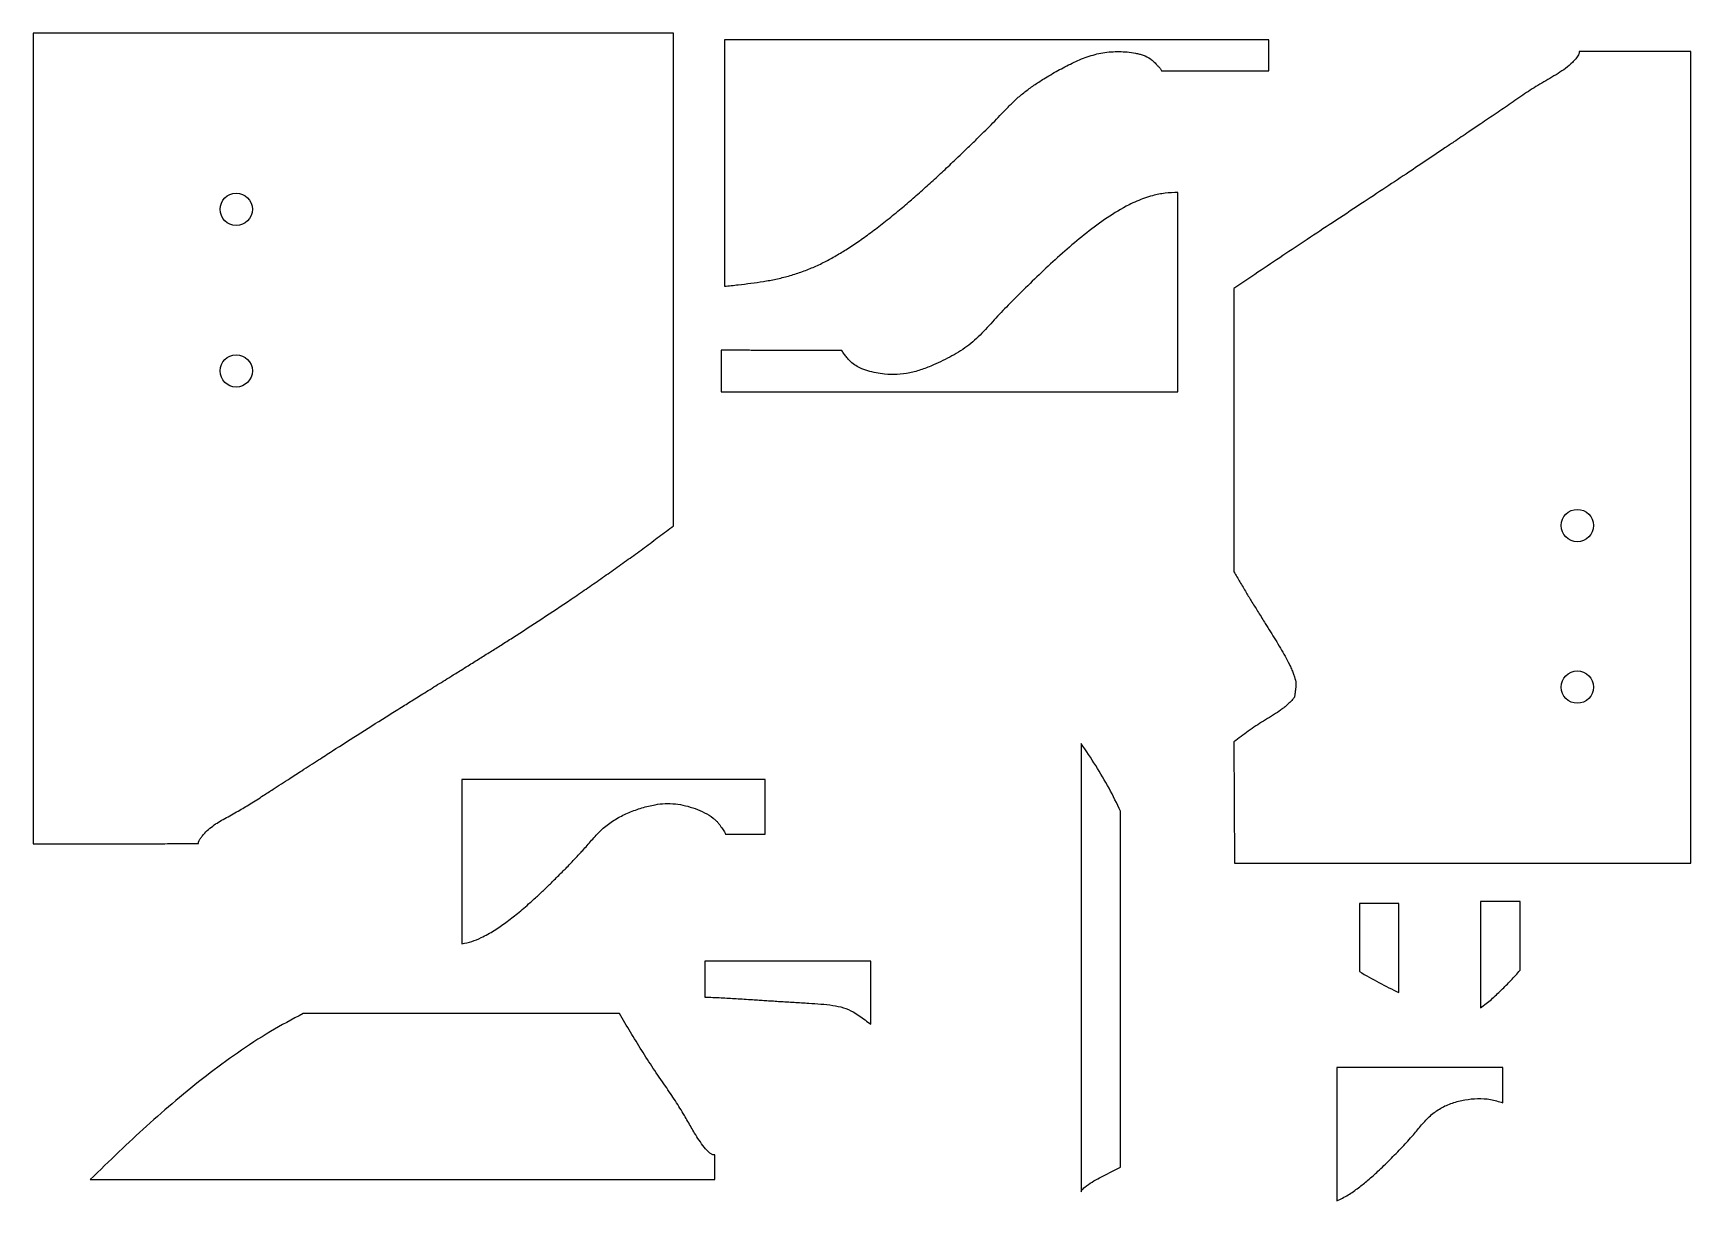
# Model space of a CAD drawing. Extents: x 17 to 273, y 14 to 195.
import ezdxf

# ---------------------------------------------------------------- set-up
doc = ezdxf.new("R2010")
doc.units = 0
doc.layers.get('0').update_dxf_attribs({"linetype": 'CONTINUOUS'})

msp = doc.modelspace()

# ---------------------------------------------------------------- linework, layer by layer
at = {"color": 7, "linetype": 'CONTINUOUS'}
for p, q in [((16.67, 195.06), (16.67, 69.63)), ((115.73, 195.06), (16.67, 195.06)), ((115.73, 118.84), (115.73, 195.06)), ((123.59, 194.01), (123.59, 155.89)), ((207.81, 194.01), (123.59, 194.01)), ((207.81, 189.24), (207.81, 194.01)), ((273.1, 66.63), (273.1, 192.23)), ((191.22, 189.25), (207.81, 189.24)), ((193.75, 139.56), (193.75, 170.41)), ((202.43, 155.54), (202.43, 111.72)), ((123.08, 145.99), (123.08, 139.56)), ((123.08, 139.56), (193.75, 139.56)), ((178.78, 85.16), (178.78, 15.81)), ((202.43, 85.4), (202.5, 66.63)), ((129.93, 79.57), (83, 79.57)), ((83, 79.57), (83, 54.17)), ((129.93, 71.12), (129.93, 79.57)), ((184.88, 19.6), (184.88, 74.67)), ((202.5, 66.63), (273.1, 66.63)), ((227.95, 60.39), (221.84, 60.39)), ((227.95, 46.62), (227.95, 60.39)), ((246.69, 60.7), (240.58, 60.7)), ((240.58, 60.7), (240.58, 44.28)), ((146.26, 51.49), (120.59, 51.49)), ((146.26, 41.73), (146.26, 51.49)), ((107.36, 43.37), (58.44, 43.37)), ((218.34, 35.04), (218.34, 14.4)), ((244.01, 35.04), (218.34, 35.04)), ((244.01, 29.58), (244.01, 35.04)), ((25.51, 17.7), (122.13, 17.7))]:
    msp.add_line(p, q, dxfattribs=at)
for centre in [(48.08, 167.8), (48.08, 142.8), (255.54, 118.88), (255.54, 93.88)]:
    msp.add_circle(centre, 2.5, dxfattribs=at)
for points, knots in [([(123.59, 155.89), (124.31, 155.97), (125.68, 156.12), (127.7, 156.36), (129.64, 156.63), (131.59, 156.99), (133.53, 157.46), (135.45, 158.07), (137.32, 158.8), (139.13, 159.66), (140.9, 160.62), (142.69, 161.72), (144.55, 162.96), (146.51, 164.39), (148.57, 165.98), (150.6, 167.63), (152.59, 169.32), (154.47, 170.98), (156.36, 172.69), (157.92, 174.15), (159.26, 175.41), (160.41, 176.52), (161.66, 177.73), (162.89, 178.92), (164.05, 180.07), (165.14, 181.17), (166.29, 182.37), (167.46, 183.62), (168.72, 184.86), (170.06, 185.98), (171.49, 187.02), (173.19, 188.12), (175.17, 189.27), (177.39, 190.45), (179.7, 191.45), (182.15, 192.1), (184.67, 192.27), (186.56, 192.11), (187.79, 191.83), (188.59, 191.59), (189.36, 191.23), (190, 190.68), (190.38, 190.27), (190.71, 189.92), (191.02, 189.62), (191.15, 189.38), (191.22, 189.25)], [0, 0, 0, 0, 0.026981, 0.051318, 0.075624, 0.100196, 0.125022, 0.150041, 0.17491, 0.199782, 0.224831, 0.250056, 0.277878, 0.307967, 0.340359, 0.375079, 0.405352, 0.437591, 0.468692, 0.5001, 0.517263, 0.537099, 0.559608, 0.582326, 0.600605, 0.62053, 0.639934, 0.662612, 0.684302, 0.705869, 0.727575, 0.750131, 0.781384, 0.812637, 0.84388, 0.875106, 0.906329, 0.937545, 0.945433, 0.953173, 0.968761, 0.976579, 0.984392, 0.989601, 0.994831, 1, 1, 1, 1]), ([(255.82, 192.21), (255.82, 192.17), (255.84, 192.08), (255.81, 191.91), (255.66, 191.56), (255.3, 191.09), (254.34, 190.01), (252.54, 188.75), (250.07, 187.38), (247.64, 185.85), (245.33, 184.22), (242.97, 182.63), (240.78, 181.15), (238.6, 179.68), (236.76, 178.43), (234.92, 177.19), (233.24, 176.06), (231.38, 174.82), (228.94, 173.19), (225.83, 171.12), (221.88, 168.51), (217.83, 165.84), (213.8, 163.18), (209.96, 160.62), (206.18, 158.09), (203.67, 156.38), (202.43, 155.54)], [0, 0, 0, 0, 0.00188, 0.003904, 0.007751, 0.01956, 0.031186, 0.074272, 0.119372, 0.162055, 0.20652, 0.2498, 0.293738, 0.328174, 0.37118, 0.396591, 0.430307, 0.464733, 0.499869, 0.565838, 0.636926, 0.718224, 0.790055, 0.859744, 0.931141, 1, 1, 1, 1]), ([(193.75, 170.41), (193.09, 170.38), (191.77, 170.33), (190.05, 169.99), (188.6, 169.54), (187.38, 169.07), (185.4, 168.13), (182.78, 166.53), (179.62, 164.19), (176.6, 161.66), (173.69, 159.04), (170.85, 156.31), (168.24, 153.73), (165.83, 151.28), (163.76, 148.9), (161.47, 146.73), (158.81, 145.06), (156.35, 143.87), (154.16, 143), (152.27, 142.45), (150.33, 142.19), (148.58, 142.25), (147.06, 142.48), (145.79, 142.79), (144.66, 143.21), (143.69, 143.72), (143.02, 144.3), (142.54, 144.9), (142.1, 145.4), (141.87, 145.78), (141.76, 145.97)], [0, 0, 0, 0, 0.031278, 0.062793, 0.083322, 0.103948, 0.124961, 0.187543, 0.250056, 0.312588, 0.375221, 0.437003, 0.500502, 0.550261, 0.601218, 0.650748, 0.699972, 0.750176, 0.781242, 0.812304, 0.843587, 0.874617, 0.895453, 0.916495, 0.937218, 0.952797, 0.968462, 0.978827, 0.989575, 1, 1, 1, 1]), ([(42.24, 69.67), (42.24, 69.73), (42.23, 69.85), (42.31, 70.12), (42.53, 70.47), (43.18, 71.33), (44.4, 72.46), (46.36, 73.59), (48.33, 74.66), (50.32, 75.84), (52.1, 77), (54.13, 78.31), (56.13, 79.59), (58.48, 81.11), (60.67, 82.53), (63.71, 84.5), (67.37, 86.83), (70.67, 88.91), (72.85, 90.28), (73.84, 90.9), (74.8, 91.49), (75.73, 92.08), (76.73, 92.7), (77.81, 93.37), (79.33, 94.32), (81.02, 95.37), (82.69, 96.4), (84.17, 97.33), (85.69, 98.28), (87.39, 99.34), (89.09, 100.42), (93.28, 103.08), (97.67, 105.96), (102.2, 109.05), (104.48, 110.63), (106.75, 112.23), (109.01, 113.86), (111.26, 115.5), (113.5, 117.16), (114.99, 118.28), (115.73, 118.84)], [0, 0, 0, 0, 0.001949, 0.003901, 0.009599, 0.01561, 0.040417, 0.065004, 0.092, 0.116397, 0.143345, 0.16371, 0.19829, 0.223422, 0.258317, 0.286797, 0.345842, 0.405151, 0.418735, 0.432692, 0.444794, 0.456818, 0.470019, 0.484397, 0.499952, 0.53053, 0.55177, 0.566243, 0.589802, 0.61225, 0.634251, 0.657766, 0.780184, 0.811692, 0.843056, 0.87428, 0.90559, 0.937134, 0.968566, 1, 1, 1, 1]), ([(202.43, 111.72), (202.74, 111.2), (203.35, 110.12), (204.28, 108.56), (205.24, 106.99), (206.23, 105.39), (207.19, 103.86), (208.06, 102.46), (208.85, 101.18), (209.61, 99.93), (210.34, 98.67), (210.91, 97.59), (211.32, 96.72), (211.59, 96.07), (211.85, 95.33), (212.02, 94.62), (212.01, 93.91), (211.93, 93.39), (211.86, 92.86), (211.83, 92.41), (211.54, 91.94), (211.04, 91.53), (210.5, 91), (209.96, 90.54), (208.82, 89.74), (207, 88.66), (204.63, 87.12), (203.16, 85.97), (202.43, 85.4)], [0, 0, 0, 0, 0.053912, 0.110563, 0.16176, 0.218722, 0.277576, 0.323219, 0.366387, 0.411096, 0.454273, 0.496234, 0.519686, 0.540409, 0.558458, 0.589545, 0.605253, 0.62112, 0.636987, 0.652767, 0.660665, 0.685086, 0.710067, 0.728832, 0.747806, 0.834235, 0.917602, 1, 1, 1, 1]), ([(184.88, 74.67), (184.31, 75.87), (183.14, 78.28), (181.07, 81.77), (179.55, 84.03), (178.78, 85.16)], [0, 0, 0, 0, 0.327319, 0.661415, 1, 1, 1, 1]), ([(83, 54.17), (83.51, 54.28), (84.54, 54.49), (86.21, 55.2), (87.98, 56.19), (89.83, 57.48), (91.68, 58.92), (93.35, 60.35), (94.83, 61.7), (96.07, 62.87), (97.34, 64.12), (98.4, 65.18), (99.27, 66.06), (99.9, 66.7), (100.53, 67.36), (101.13, 68), (101.74, 68.68), (102.37, 69.4), (103.05, 70.18), (103.75, 70.96), (104.47, 71.7), (105.24, 72.38), (106.08, 73.01), (107.26, 73.75), (108.84, 74.52), (110.82, 75.23), (112.69, 75.7), (114.44, 75.9), (116.02, 75.85), (117.57, 75.57), (119.09, 75.11), (120.54, 74.48), (121.61, 73.84), (122.28, 73.27), (122.63, 72.87), (123, 72.38), (123.42, 71.82), (123.67, 71.36), (123.79, 71.13)], [0, 0, 0, 0, 0.0311349, 0.0624638, 0.1084825, 0.151873, 0.1975351, 0.2487702, 0.2830843, 0.3173297, 0.3509948, 0.3897981, 0.4066112, 0.4253433, 0.4432613, 0.4614558, 0.4774946, 0.4977583, 0.5189576, 0.5396452, 0.5599569, 0.5807699, 0.6013482, 0.6224422, 0.6640949, 0.7062102, 0.7481405, 0.7794664, 0.8108411, 0.842431, 0.8738342, 0.905433, 0.9369635, 0.9476967, 0.9579921, 0.9686393, 0.9844273, 1, 1, 1, 1]), ([(221.84, 49.88), (222.83, 49.3), (224.83, 48.13), (226.91, 47.12), (227.95, 46.62)], [0, 0, 0, 0, 0.50021, 1, 1, 1, 1]), ([(240.58, 44.28), (241.14, 44.7), (242.27, 45.54), (243.79, 47.01), (245.28, 48.5), (246.22, 49.54), (246.69, 50.07)], [0, 0, 0, 0, 0.249711, 0.499504, 0.749883, 1, 1, 1, 1]), ([(120.59, 45.94), (121.42, 45.9), (123.03, 45.83), (125.48, 45.7), (127.44, 45.57), (128.94, 45.47), (129.95, 45.4), (130.96, 45.34), (131.96, 45.27), (132.91, 45.21), (133.71, 45.16), (134.94, 45.09), (136.51, 44.99), (138.52, 44.86), (140.33, 44.68), (142.03, 44.34), (143.39, 43.76), (144.48, 43.05), (145.36, 42.39), (145.96, 41.95), (146.26, 41.73)], [0, 0, 0, 0, 0.0942652, 0.1829704, 0.2772549, 0.3164755, 0.353121, 0.3918636, 0.4312274, 0.467174, 0.4997035, 0.5214504, 0.6069921, 0.6783233, 0.7494187, 0.8121233, 0.8749139, 0.9155866, 0.958222, 1, 1, 1, 1]), ([(58.44, 43.37), (56.74, 42.47), (53.23, 40.62), (48.27, 37.34), (43.4, 33.76), (38.73, 29.97), (34.24, 26.03), (29.84, 21.94), (26.98, 19.14), (25.51, 17.7)], [0, 0, 0, 0, 0.137434, 0.283314, 0.425062, 0.57039, 0.713335, 0.852841, 1, 1, 1, 1]), ([(122.12, 21.53), (122.09, 21.52), (122.02, 21.5), (121.88, 21.51), (121.72, 21.56), (121.53, 21.67), (121.08, 22.01), (120.45, 22.72), (119.68, 23.76), (119.04, 24.8), (118.46, 25.77), (117.94, 26.69), (117.15, 28.07), (116.02, 29.91), (114.37, 32.3), (112.58, 34.88), (110.8, 37.68), (109.06, 40.51), (107.92, 42.42), (107.36, 43.37)], [0, 0, 0, 0, 0.003897, 0.007929, 0.015842, 0.023061, 0.031648, 0.079884, 0.129526, 0.177998, 0.216929, 0.256974, 0.297735, 0.396053, 0.500307, 0.625264, 0.750159, 0.875073, 1, 1, 1, 1]), ([(218.34, 14.4), (218.93, 14.69), (220.11, 15.26), (221.68, 16.4), (223.22, 17.63), (224.51, 18.79), (225.63, 19.86), (226.56, 20.78), (227.51, 21.75), (228.45, 22.71), (229.34, 23.67), (230.12, 24.55), (230.82, 25.39), (231.45, 26.15), (232.1, 26.89), (232.8, 27.59), (233.57, 28.21), (234.4, 28.75), (235.29, 29.2), (236.52, 29.67), (238.14, 30.07), (240.12, 30.28), (242.12, 30.17), (243.38, 29.77), (244.01, 29.58)], [0, 0, 0, 0, 0.062244, 0.124336, 0.183654, 0.24903, 0.289433, 0.329877, 0.373756, 0.418079, 0.457347, 0.498507, 0.529744, 0.560975, 0.592155, 0.623301, 0.654631, 0.686305, 0.716908, 0.748897, 0.811845, 0.874567, 0.937601, 1, 1, 1, 1]), ([(178.78, 15.81), (178.8, 15.87), (178.93, 16.15), (179.87, 16.97), (181.88, 18.15), (183.79, 19.08), (184.88, 19.6)], [0, 0, 0, 0, 0.027567, 0.125617, 0.500265, 1, 1, 1, 1])]:
    msp.add_open_spline(points, degree=3, knots=knots, dxfattribs=at)
for points in [[(273.1, 192.23), (255.82, 192.21)], [(141.76, 145.97), (123.08, 145.99)], [(16.67, 69.63), (42.24, 69.67)], [(123.79, 71.13), (129.93, 71.12)], [(221.84, 60.39), (221.84, 49.88)], [(246.69, 50.07), (246.69, 60.7)], [(120.59, 51.49), (120.59, 45.94)], [(122.13, 17.7), (122.12, 21.53)]]:
    msp.add_open_spline(points, degree=1, dxfattribs=at)

doc.saveas('drawing.dxf')
